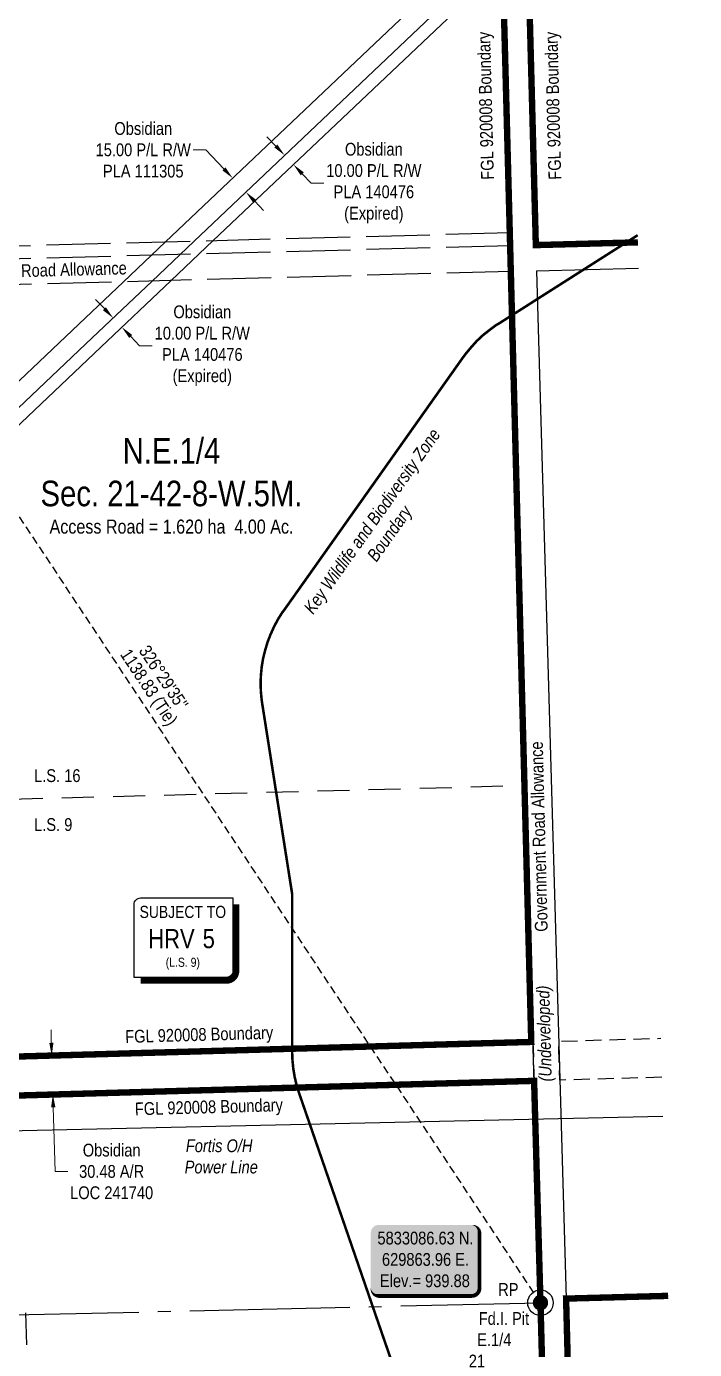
# Model space of a CAD drawing. Extents: x 628917 to 632031, y 5832159 to 5834819.
# Drawn here: x 629462 to 629984, y 5833050 to 5834085 of the extents above; entities that cross this region are included whole.
import ezdxf
from ezdxf.enums import TextEntityAlignment as Align

# ---------------------------------------------------------------- set-up
doc = ezdxf.new("R2010")
doc.units = 0
doc.header["$LTSCALE"] = 5
doc.header["$PDMODE"] = 34
doc.header["$PDSIZE"] = 0.03
for name, pattern in [('CENTERLINEX3', [5, 2.5, -1, 0.5, -1]), ('DASHDOT2', [12.7, 6.35, -3.175, 0, -3.175]), ('foc-ACCESSROAD', [3.75, 2.5, -1.25]), ('foc-LSD', [8, 5, -3]), ('foc-QUARTERLINE', [33, 25, -3, 2, -3]), ('foc-TIELINE', [1.875, 1.25, -0.625]), ('foc-UNSURVEYED', [12.5, 10, -2.5])]:
    doc.linetypes.add(name, pattern=pattern)
doc.layers.get('Defpoints').update_dxf_attribs({"color": 9})
for name, color, linetype in [('35', 37, 'Continuous'), ('AS-POWER', 104, 'foc-POWER'), ('AS-POWER-T', 104, 'Continuous'), ('AS-WILDLIFE', 131, 'DASHDOT2'), ('C-AR', 13, 'foc-ACCESSROAD'), ('C-RW', 13, 'Continuous'), ('C-SYMBOL', 7, 'Continuous'), ('CG-NOTES', 7, 'Continuous'), ('CTW', 7, 'Continuous'), ('DETAIL-T', 7, 'Continuous'), ('L-AREAREQUIRED', 7, 'Continuous'), ('L-BD', 7, 'Continuous'), ('L-MON', 1, 'Continuous'), ('L-QSEC', 8, 'foc-QUARTERLINE'), ('L-ROAD-T', 7, 'Continuous'), ('L-SEC', 7, 'Continuous'), ('L-SECTION-LSD', 7, 'foc-LSD'), ('L-TIE', 7, 'foc-TIELINE'), ('L-USEC', 7, 'foc-UNSURVEYED')]:
    doc.layers.add(name, color=color, linetype=linetype)
doc.layers.add('AS-FMA-T', color=7, linetype='Continuous', true_color=0x00b386)
doc.layers.add('AS-TRAPPER BOUNDARY', color=7, linetype='CENTERLINEX3', true_color=0xb85c00, transparency=0.6)
for name, color, linetype, lineweight in [('C-AR-T', 13, 'Continuous', 9), ('C-RW-T', 13, 'Continuous', 9), ('T-TEXT', 48, 'Continuous', 18)]:
    doc.layers.add(name, color=color, linetype=linetype, lineweight=lineweight)
doc.styles.add('100L', font='ARIALN.TTF', dxfattribs={"height": 11})
doc.styles.add('175L', font='ARIALN.TTF', dxfattribs={"height": 20})
doc.styles.add('240', font='ARIALN.TTF', dxfattribs={"height": 30})
doc.styles.add('80', font='ARIALN.TTF', dxfattribs={"height": 10})
doc.styles.add('80CG', font='ARIALN.TTF', dxfattribs={"height": 10})
doc.styles.add('80L', font='ARIALN.TTF', dxfattribs={"height": 10})
doc.styles.add('80LS', font='ARIALNI.TTF', dxfattribs={"height": 10})
doc.styles.add('foc-LtypeFont', font='ARIALN.TTF', dxfattribs={"height": 7.35})
doc.styles.add('HRV', font='ARIALN.TTF', dxfattribs={"height": 3})
doc.linetypes.add('foc-POWER', pattern='A,6,-1,["P",foc-LtypeFont,S=0.2,R=0,X=-0.625,Y=-0.75],-1.24,4', length=12.24)
doc.dimstyles.new('Compass 5 000', dxfattribs={"dimscale": 5, "dimtxt": 9, "dimasz": 2, "dimexe": 0.2, "dimexo": 0.0625, "dimgap": 0.5, "dimtad": 0, "dimtih": 1, "dimtoh": 1, "dimzin": 0, "dimdsep": 46, "dimtxsty": '80CG', "dimcen": 0.1, "dimse1": 1, "dimse2": 1, "dimclrd": 256, "dimclrt": 256, "dimaunit": 1, "dimadec": 4, "dimazin": 0, "dimtfac": 0.06, "dimtofl": 0, "dimtmove": 0, "dimatfit": 1, "dimfxl": 0.2, "dimtolj": 1, "dimtzin": 0, "dimlwd": -1, "dimarcsym": 0})

# ---------------------------------------------------------------- blocks, each defined once
blk = doc.blocks.new('fdia')
at = {"color": 255, "const_width": 1}
blk.add_lwpolyline([(-0.5, 0, 1), (0.5, 0, 1)], format="xyb", close=True, dxfattribs=at)
blk = doc.blocks.new('Fdiaa')
blk.add_blockref('fdia', (0, 0))
blk = doc.blocks.new('fdib')
at = {"color": 1, "const_width": 1.6}
blk.add_lwpolyline([(-0.4, 0, 1), (0.4, 0, 1)], format="xyb", close=True, dxfattribs=at)
at = {"color": 1}
blk.add_circle((0, 0), 0.8, dxfattribs=at)
blk = doc.blocks.new('Fdibb')
blk.add_blockref('fdib', (0, 0))
blk = doc.blocks.new('fdicc')
for name in ['Fdibb', 'Fdiaa']:
    blk.add_blockref(name, (0, 0))
blk = doc.blocks.new('FDI')
blk.add_blockref('fdicc', (0, 0))
blk = doc.blocks.new('*U51')
at = {"layer": '35', "color": 3}
blk.add_circle((0, 0), 10, dxfattribs=at)
at = {"layer": '35', "color": 3, "style": '80'}
blk.add_attdef('RP_001', (-33.1, 5.4), '', height=10, dxfattribs=at)
blk = doc.blocks.new('*U52')
h = blk.add_hatch(color=254)
edge = h.paths.add_edge_path()
edge.add_line((-36.5, -28.5), (36.5, -28.5))
edge.add_arc((36.5, -22.5), 6, 270, 360)
edge.add_line((42.5, -22.5), (42.5, 21))
edge.add_arc((36.5, 21), 6, 0, 90)
edge.add_line((36.5, 27), (-36.5, 27))
edge.add_arc((-36.5, 21), 6, 90, 180)
edge.add_line((-42.5, 21), (-42.5, -22.5))
edge.add_arc((-36.5, -22.5), 6, 180, 270)
at = {"color": 1, "flags": 128}
blk.add_lwpolyline([(-36.5, -28.5, 3, 3, 0), (36.5, -28.5, 3, 3, 0.414214), (42.5, -22.5, 3, 3, 0), (42.5, 21, 3, 0, 0.414214), (36.5, 27, 0, 0, 0), (-36.5, 27, 0, 0, 0.414214), (-42.5, 21, 0, 0, 0), (-42.5, -22.5, 0, 3, 0.414214)], format="xyseb", close=True, dxfattribs=at)
blk.add_lwpolyline([(-36.3, -18.9, 0, 10, 0), (0, 0, 5, 5, 0)], format="xyseb", dxfattribs=at)
at = {"color": 1, "style": '80'}
blk.add_attdef('ENTER_TEXT_001', (-36, -5), '', height=10, dxfattribs=at)
blk = doc.blocks.new('*D56')
at = {"layer": 'C-AR-T', "transparency": 16777216}
for p, q in [((629481.3, 5833290), (629481.1, 5833300)), ((629482.8, 5833239.5), (629484.2, 5833189.3)), ((629484.2, 5833189.3), (629494.2, 5833189.3))]:
    blk.add_line(p, q, dxfattribs=at)
for points in [[(629483, 5833290), (629479.7, 5833289.9), (629481.6, 5833280)], [(629484.5, 5833239.6), (629481.1, 5833239.5), (629482.5, 5833249.5)]]:
    blk.add_solid(points, dxfattribs=at)
at = {"layer": 'Defpoints', "color": 0, "transparency": 16777216}
for p in [(629569.8, 5833282.5), (629570.6, 5833252), (629482.5, 5833249.5)]:
    blk.add_point(p, dxfattribs=at)
at = {"layer": 'C-AR-T', "transparency": 16777216, "insert": (629528.5, 5833189.3), "char_height": 10, "attachment_point": 5, "style": '80CG'}
blk.add_mtext('\\A1;Obsidian\\P30.48 A/R\\PLOC 241740', dxfattribs=at)
blk = doc.blocks.new('*D67')
at = {"layer": 'C-RW-T', "transparency": 16777216}
for p, q in [((629602.3, 5833988.5), (629592.3, 5833988.5)), ((629616.3, 5833973.7), (629602.3, 5833988.5)), ((629640.4, 5833948.3), (629647.3, 5833941))]:
    blk.add_line(p, q, dxfattribs=at)
for points in [[(629617.5, 5833974.8), (629615.1, 5833972.5), (629623.2, 5833966.4)], [(629641.6, 5833949.4), (629639.2, 5833947.1), (629633.5, 5833955.5)]]:
    blk.add_solid(points, dxfattribs=at)
at = {"layer": 'Defpoints', "color": 0, "transparency": 16777216}
for p in [(629677.6, 5834018.1), (629688, 5834007.2), (629623.2, 5833966.4)]:
    blk.add_point(p, dxfattribs=at)
at = {"layer": 'C-RW-T', "transparency": 16777216, "insert": (629553.2, 5833988.5), "char_height": 10, "attachment_point": 5, "style": '80CG'}
blk.add_mtext('\\A1;Obsidian\\P15.00 P/L R/W\\PPLA 111305', dxfattribs=at)
blk = doc.blocks.new('*D73')
at = {"layer": 'C-RW-T', "transparency": 16777216}
for p, q in [((629522.8, 5833864.3), (629515.9, 5833871.5)), ((629543.4, 5833842.5), (629550.3, 5833835.3)), ((629550.3, 5833835.3), (629560.3, 5833835.3))]:
    blk.add_line(p, q, dxfattribs=at)
for points in [[(629524, 5833865.4), (629521.6, 5833863.1), (629529.7, 5833857)], [(629544.6, 5833843.7), (629542.2, 5833841.4), (629536.5, 5833849.8)]]:
    blk.add_solid(points, dxfattribs=at)
at = {"layer": 'Defpoints', "color": 0, "transparency": 16777216}
for p in [(629536.5, 5833849.8), (629462.5, 5833793.3), (629469.4, 5833786)]:
    blk.add_point(p, dxfattribs=at)
at = {"layer": 'C-RW-T', "transparency": 16777216, "insert": (629599.4, 5833835.3), "char_height": 10, "attachment_point": 5, "style": '80CG'}
blk.add_mtext('\\A1;Obsidian\\P10.00 P/L R/W\\PPLA 140476\\P(Expired)', dxfattribs=at)
blk = doc.blocks.new('*D74')
at = {"layer": 'C-RW-T', "transparency": 16777216}
for p, q in [((629656.9, 5833991.5), (629650, 5833998.8)), ((629677.6, 5833969.8), (629684.5, 5833962.5)), ((629684.5, 5833962.5), (629694.5, 5833962.5))]:
    blk.add_line(p, q, dxfattribs=at)
for points in [[(629658.1, 5833992.7), (629655.7, 5833990.4), (629663.8, 5833984.3)], [(629678.8, 5833970.9), (629676.4, 5833968.6), (629670.7, 5833977)]]:
    blk.add_solid(points, dxfattribs=at)
at = {"layer": 'Defpoints', "color": 0, "transparency": 16777216}
for p in [(629711.5, 5834029.5), (629718.4, 5834022.3), (629670.7, 5833977)]:
    blk.add_point(p, dxfattribs=at)
at = {"layer": 'C-RW-T', "transparency": 16777216, "insert": (629733.6, 5833962.5), "char_height": 10, "attachment_point": 5, "style": '80CG'}
blk.add_mtext('\\A1;Obsidian\\P10.00 P/L R/W\\PPLA 140476\\P(Expired)', dxfattribs=at)
blk = doc.blocks.new('HRV')
blk.add_lwpolyline([(-35.1, 31.6), (37.2, 31.6), (37.2, -25.5, -0.414214), (32.2, -30.5), (-40.1, -30.5), (-40.1, 26.6, -0.414214)], format="xyb", close=True)
at = {"const_width": 5, "flags": 128}
blk.add_lwpolyline([(-35.1, -33), (32.2, -33, 0.414214), (39.7, -25.5), (39.7, 26.6)], format="xyb", dxfattribs=at)
at = {"style": '80L'}
blk.add_text('SUBJECT TO', height=9.5, dxfattribs=at).set_placement((-2, 13.1), align=Align.BOTTOM_CENTER)
blk.add_attdef('(N.W.1/4 00)', text='', height=7.12, dxfattribs=at).set_placement((-2, -24.4), align=Align.BOTTOM_CENTER)
at = {"layer": 'CTW', "color": 3, "style": 'HRV'}
blk.add_text('HRV', height=15, dxfattribs=at).set_placement((-10.9, -0.2), align=Align.MIDDLE_CENTER)
blk.add_attdef('0', text='', height=15, dxfattribs=at).set_placement((18.3, -0.2), align=Align.MIDDLE_CENTER)

msp = doc.modelspace()

# ---------------------------------------------------------------- linework, layer by layer
at = {"layer": 'AS-POWER', "flags": 128}
msp.add_lwpolyline([(629236.825, 5833216.371), (629959.769, 5833232.543)], dxfattribs=at)
at = {"layer": 'AS-TRAPPER BOUNDARY', "color": 114, "true_color": 0x008f47, "const_width": 4.998, "flags": 128}
for points in [[(629750.951, 5834816.327), (629818.18, 5834743.824), (629818.211, 5834742.664), (629818.878, 5834717.536), (629833.518, 5834165.97), (629834.053, 5834145.79), (629834.41, 5834132.337), (629839.953, 5833923.513), (629840.753, 5833893.359), (629856.749, 5833290.656), (629376.298, 5833276.995), (629373.964, 5833348.066), (629312.254, 5833346.299), (629297.337, 5833345.872), (629287.326, 5833345.586), (629272.308, 5833345.155), (629270.336, 5833345.1), (629259.976, 5833344.803), (629252.02, 5833344.575), (629251.929, 5833354.545), (629251.648, 5833369.552), (629251.253, 5833384.547), (629246.516, 5833564.498), (629246.121, 5833579.502), (629238.279, 5833877.308), (629237.485, 5833907.462), (629235.71, 5833974.941), (629232.907, 5834034.619), (629299.869, 5834036.497), (629296.637, 5834160.857), (629205.175, 5834158.484), (629202.666, 5834246.66), (629197.379, 5834432.418), (629197.255, 5834436.78), (629196.81, 5834452.429), (629196.441, 5834465.38), (629196.24, 5834472.44), (629196.017, 5834480.278), (629195.721, 5834490.681), (629195.671, 5834492.547), (629190.071, 5834700.798), (629188.676, 5834752.64), (629188.478, 5834760.01), (629187.367, 5834801.335)], [(629940.151, 5833916.158), (629860.322, 5833914.005), (629854.031, 5834151.03), (629853.673, 5834164.523), (629853.137, 5834184.708), (629838.981, 5834718.077), (629842.003, 5834718.158), (629921.194, 5834632.859)], [(629981.976, 5832408.121), (629958.493, 5832375.513), (629903.421, 5832358.193), (629883.993, 5833089.873), (629963.811, 5833092.017)]]:
    msp.add_lwpolyline(points, dxfattribs=at)
msp.add_lwpolyline([(629863.959, 5833086.628), (629883.467, 5832351.918), (629753.191, 5832310.97), (629427.117, 5832468.544), (629336.885, 5832465.836), (629335.189, 5832530.948), (629277.069, 5832529.434), (629256.702, 5833222.665), (629265.876, 5833222.927), (629280.953, 5833223.359), (629300.943, 5833223.931), (629377.456, 5833226.122), (629377.171, 5833246.509), (629858.966, 5833260.209), (629863.959, 5833086.628)], close=True, dxfattribs=at)
at = {"layer": 'C-AR', "flags": 128}
msp.add_lwpolyline([(629958.892, 5833263.05), (629879.075, 5833260.781), (629878.199, 5833291.208), (629958.016, 5833293.505)], dxfattribs=at)
msp.add_lwpolyline([(629858.966, 5833260.209), (629377.171, 5833246.509), (629376.298, 5833276.995), (629858.089, 5833290.695), (629858.966, 5833260.209)], close=True, dxfattribs=at)
at = {"layer": 'C-RW'}
for points in [[(629276.532, 5832547.724), (629254.071, 5833312.207), (629262.88, 5833354.828), (629262.782, 5833358.182), (629262.439, 5833369.834), (629261.999, 5833384.825), (629256.712, 5833564.769), (629256.271, 5833579.771), (629255.17, 5833617.264), (629502.816, 5833852.246), (629537.64, 5833885.275), (629570.367, 5833916.322), (629833.518, 5834165.97)], [(629834.053, 5834145.79), (629592.804, 5833916.92), (629560.078, 5833885.872), (629513.147, 5833841.357), (629265.491, 5833606.367), (629266.264, 5833580.036), (629266.705, 5833565.034), (629271.992, 5833385.084), (629272.431, 5833370.127), (629272.881, 5833354.826), (629264.126, 5833312.505), (629275.07, 5832939.935)]]:
    msp.add_lwpolyline(points, dxfattribs=at)
msp.add_lwpolyline([(629297.337, 5833345.872), (629287.327, 5833345.586), (629286.254, 5833385.453), (629281.258, 5833385.323), (629271.992, 5833385.084), (629266.705, 5833565.034), (629266.264, 5833580.036), (629265.491, 5833606.367), (629513.147, 5833841.357), (629560.078, 5833885.872), (629592.804, 5833916.919), (629834.053, 5834145.79), (629834.41, 5834132.337), (629607.764, 5833917.318), (629575.036, 5833886.271), (629520.034, 5833834.099), (629275.552, 5833602.119), (629276.126, 5833580.297), (629276.521, 5833565.294), (629280.995, 5833395.327), (629295.997, 5833395.713), (629297.297, 5833347.459), (629297.337, 5833345.872)], close=True, dxfattribs=at)
at = {"layer": 'L-QSEC'}
for p, q in [((629094.859, 5833068.848), (629863.959, 5833086.628)), ((629883.993, 5833089.873), (629963.811, 5833092.02))]:
    msp.add_line(p, q, dxfattribs=at)
at = {"layer": 'L-SEC'}
for p, q in [((629840.22, 5833913.465), (629818.878, 5834717.536)), ((629838.98, 5834718.077), (629860.322, 5833914.004)), ((629860.322, 5833914.004), (629940.151, 5833916.159)), ((629863.959, 5833086.628), (629840.753, 5833893.359)), ((629860.856, 5833893.902), (629940.683, 5833896.056)), ((629860.856, 5833893.902), (629883.993, 5833089.873)), ((629885.305, 5832282.702), (629863.959, 5833086.628)), ((629883.993, 5833089.873), (629905.411, 5832283.236))]:
    msp.add_line(p, q, dxfattribs=at)
at = {"layer": 'L-SECTION-LSD'}
for p, q in [((629049.778, 5833469.977), (629851.424, 5833491.322)), ((629461.234, 5833078.607), (629482.566, 5832272.008))]:
    msp.add_line(p, q, dxfattribs=at)
at = {"layer": 'L-USEC'}
for p, q in [((629839.95, 5833923.518), (629038.379, 5833902.18)), ((629840.22, 5833913.465), (629038.646, 5833892.127)), ((629840.753, 5833893.359), (629039.182, 5833872.021))]:
    msp.add_line(p, q, dxfattribs=at)

# ---------------------------------------------------------------- block references
at = {"layer": 'CG-NOTES', "xscale": 0.99966032, "yscale": 0.99966032, "zscale": 0.99966032}
msp.add_blockref('HRV', (629586.187, 5833371.675), dxfattribs=at).add_auto_attribs({'(N.W.1/4 00)': '(L.S. 9)', '0': '5'})
at = {"layer": 'DETAIL-T'}
ref = msp.add_blockref('*U52', (629773.733, 5833120.455), dxfattribs=dict(at, xscale=0.99966032, yscale=0.99966032, zscale=0.99966032))
ref.add_attrib('ENTER_TEXT_001', '5833086.63 N.', (629736.426, 5833132.223), dxfattribs={"layer": '0', "color": 1, "height": 9.9966, "style": '80'})
ref.add_attrib('ENTER_TEXT_002', '629863.96 E.', (629739.948, 5833115.521), dxfattribs={"layer": '0', "color": 1, "height": 9.9966, "style": '80'})
ref.add_attrib('ENTER_TEXT_003', 'Elev.= 939.88', (629738.356, 5833098.82), dxfattribs={"layer": '0', "color": 1, "height": 9.9966, "style": '80'})

# ---------------------------------------------------------------- texts
at = {"layer": 'AS-FMA-T', "style": '80L'}
for rotation, p in [(91.520278, (629827.59, 5833965.276)), (91.520278, (629880.286, 5833965.276)), (1.625721, (629539.249, 5833289.828)), (1.625721, (629546.793, 5833233.223))]:
    msp.add_text('FGL 920008 Boundary', height=9.99076, rotation=rotation, dxfattribs=at).set_placement(p)
at = {"layer": 'AS-POWER-T', "insert": (629582.373, 5833214.459), "char_height": 9.99241, "attachment_point": 1, "style": '80L'}
msp.add_mtext_dynamic_manual_height_columns('\\pi4.1533;{\\fArial Narrow|b0|i1|c0|p34;Fortis O/H\\P\\pi0.0602; Power Line}', width=60.27934, gutter_width=49.979, heights=[0], dxfattribs=at)
at = {"layer": 'AS-WILDLIFE', "insert": (629740.193, 5833692.374), "char_height": 10, "attachment_point": 5, "rotation": 54.704879, "style": '240'}
msp.add_mtext_dynamic_manual_height_columns('{\\fArial Narrow|b0|i1|c0|p34;Key Wildlife and Biodiversity Zone Boundary}', width=203.91992, gutter_width=45, heights=[0], dxfattribs=at)
at = {"layer": 'C-SYMBOL', "color": 3, "insert": (629575.32, 5833763.03), "char_height": 19.99321, "width": 203.17325, "attachment_point": 2, "style": '175L'}
msp.add_mtext('N.E.1/4\\PSec. 21-42-8-W.5M.', dxfattribs=at)
at = {"layer": 'L-AREAREQUIRED', "color": 5, "style": '100L'}
msp.add_text('Access Road = 1.620 ha  4.00 Ac.', height=10.99626, dxfattribs=at).set_placement((629575.32, 5833684.988), align=Align.BOTTOM_CENTER)
at = {"layer": 'L-BD', "style": '80L'}
for s, p in [('1138.83 (Tie)', (629556.723, 5833567.463)), ("326°29'35''", (629569.215, 5833575.757))]:
    msp.add_text(s, height=9.9966, rotation=303.5809, dxfattribs=at).set_placement(p, align=Align.MIDDLE)
at = {"layer": 'L-ROAD-T', "style": '80L'}
for s, rotation, p in [('Theoretic Government Road Allowance', 1.524906, (629440.418, 5833893.488)), ('Government Road Allowance', 91.520975, (629862.704, 5833451.296))]:
    msp.add_text(s, height=9.9966, rotation=rotation, dxfattribs=at).set_placement(p, align=Align.MIDDLE_CENTER)
at = {"layer": 'T-TEXT', "style": '80LS'}
msp.add_text('(Undeveloped)', height=9.9966, rotation=91.520975, dxfattribs=at).set_placement((629866.795, 5833297.215), align=Align.MIDDLE_CENTER)

# ---------------------------------------------------------------- dimensions: what is measured, and where the dimension line sits
at = {"layer": 'C-AR-T'}
dim = msp.add_linear_dim(base=(629482.501, 5833249.504), p1=(629569.752, 5833282.495), p2=(629570.619, 5833252.01), angle=271.628806, text='Obsidian\\P30.48 A/R\\PLOC 241740', dimstyle='Compass 5 000', dxfattribs=at)
dim.commit()
dim.dimension.update_dxf_attribs({"geometry": '*D56', "text_midpoint": (629528.503, 5833189.29), "dimtype": 161})
at = {"layer": 'C-RW-T'}
for base, p1, p2, angle, text, picture, middle in [((629623.193, 5833966.438), (629687.966, 5834007.199), (629677.636, 5834018.087), 133.491566, 'Obsidian\\P15.00 P/L R/W\\PPLA 111305', '*D67', (629553.182, 5833988.495)), ((629670.701, 5833977.027), (629711.484, 5834029.51), (629718.371, 5834022.251), 313.491874, 'Obsidian\\P10.00 P/L R/W\\PPLA 140476\\P(Expired)', '*D74', (629733.591, 5833962.476)), ((629536.544, 5833849.764), (629462.481, 5833793.282), (629469.368, 5833786.023), 313.496871, 'Obsidian\\P10.00 P/L R/W\\PPLA 140476\\P(Expired)', '*D73', (629599.396, 5833835.255))]:
    dim = msp.add_linear_dim(base=base, p1=p1, p2=p2, angle=angle, text=text, dimstyle='Compass 5 000', dxfattribs=at)
    dim.commit()
    dim.dimension.update_dxf_attribs({"geometry": picture, "text_midpoint": middle, "dimtype": 161})

# ---------------------------------------------------------------- next in the draw order: texts
at = {"layer": 'L-MON', "insert": (629807.864, 5833079.321), "char_height": 9.98843, "attachment_point": 1, "style": '80L', "bg_fill": 2}
msp.add_mtext_dynamic_manual_height_columns('\\pi7.7943;Fd.I. Pit\\P\\pi6.5951;E.1/4 21', width=46.20135, gutter_width=50, heights=[0], dxfattribs=at)
at = {"layer": 'L-SECTION-LSD', "char_height": 9.9966, "attachment_point": 1, "style": '100L', "bg_fill": 3, "box_fill_scale": 1.5, "bg_fill_color": 256, "bg_fill_transparency": 0}
for s, width, insert in [('L.S. 16', 36.94144, (629467.847, 5833503.973)), ('L.S. 9', 30.52728, (629467.847, 5833465.701))]:
    msp.add_mtext_dynamic_manual_height_columns(s, width=width, gutter_width=55, heights=[0], dxfattribs=dict(at, insert=insert))

# ---------------------------------------------------------------- next in the draw order: linework, layer by layer
at = {"layer": 'AS-WILDLIFE', "const_width": 2, "flags": 128}
msp.add_lwpolyline([(629972.949, 5832748.116), (629908.875, 5832785), (629903.313, 5832788.5), (629898, 5832792.5), (629892.938, 5832796.5), (629888.187, 5832801), (629883.687, 5832806), (629879.562, 5832811), (629875.75, 5832816), (629873.875, 5832819), (629766.937, 5832992), (629765.375, 5832994.5), (629762.25, 5833000), (629759.562, 5833006), (629757.437, 5833012), (629675, 5833251), (629673.125, 5833257), (629671.625, 5833263.5), (629670.562, 5833270), (629669.938, 5833276.5), (629669.687, 5833283), (629669.687, 5833406.5), (629646.25, 5833555.5), (629645.875, 5833558), (629645.25, 5833564.5), (629645, 5833571), (629645.25, 5833577.5), (629645.875, 5833584), (629646.938, 5833590.5), (629648.438, 5833596.5), (629650.312, 5833603), (629652.625, 5833609), (629655.313, 5833615), (629658.437, 5833621), (629661.875, 5833626.5), (629663.437, 5833628.5), (629803.25, 5833826), (629805.5, 5833829), (629809.687, 5833834), (629814.125, 5833839), (629818.938, 5833843.5), (629824, 5833847.5), (629829.312, 5833851.5), (629831.188, 5833852.5), (629940.003, 5833921.764)], dxfattribs=at)
at = {"layer": 'L-TIE'}
msp.add_line((629863.959, 5833086.628), (629235.467, 5834034.691), dxfattribs=at)

# ---------------------------------------------------------------- next in the draw order: block references
at = {"xscale": 0.99966032, "yscale": 0.99966032, "zscale": 0.99966032}
msp.add_blockref('*U51', (629863.959, 5833086.628), dxfattribs=at).add_auto_attribs({'RP_001': 'RP'})
at = {"layer": 'L-MON', "xscale": 4.998301600000009, "yscale": 4.998301600000009, "zscale": 4.998301600000009}
msp.add_blockref('FDI', (629863.959, 5833086.628), dxfattribs=at)

doc.saveas('drawing.dxf')
